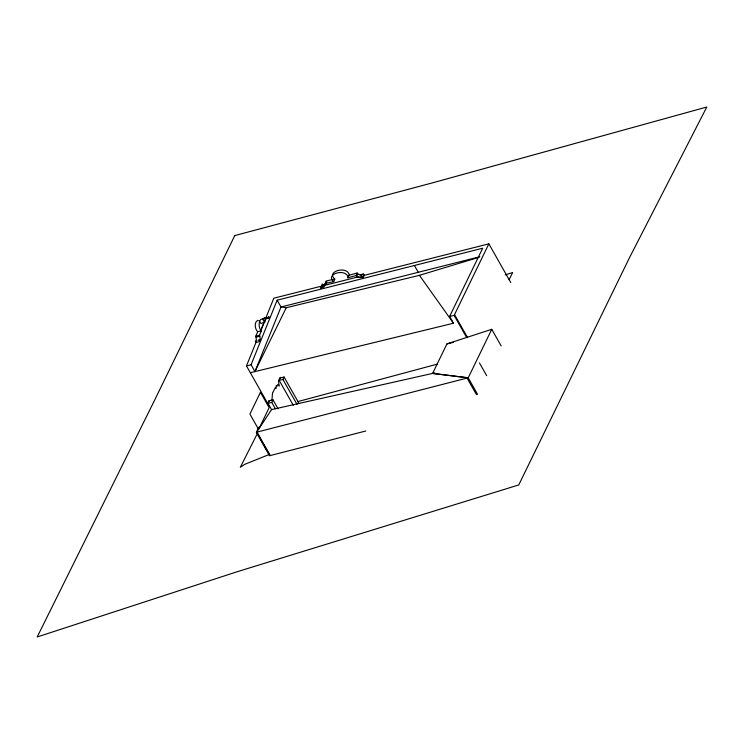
<?xml version="1.0" encoding="UTF-8"?>
<svg xmlns="http://www.w3.org/2000/svg" width="744" height="744" viewBox="0 0 744 744"><rect width="100%" height="100%" fill="white"/><g stroke="black" fill="none" stroke-linecap="round" stroke-linejoin="round"><path stroke-width="1.12" d="M272.583 393.12L275.141 387.857L276.071 388.452L276.219 385.615L277.01 386.303L277.707 384.527L279.316 386.034L278.423 381.086L280.256 377.301M271.951 399.891L272.49 393.316M268.603 317.772L268.445 316.628L268.975 316.702A1.079 0.484 74.2 0 1 269.254 317.177L269.384 317.697L265.571 318.851L260.586 331.238M264.511 318.283L265.162 317.855A1.079 0.484 74.2 0 1 265.32 318.06M258.001 340.417L259.907 339.85L260.205 338.678A2.92 1.311 74.2 0 0 259.777 336.893L259.479 335.191L261.535 330.587C256.699 327.992 259.972 312.582 264.678 322.301L260.865 323.454L258.977 320.562M250.328 372.725L453.468 323.231L449.618 316.423L482.689 248.226L277.149 300.195L251.063 364.793L246.478 365.918L268.733 405.238M251.1 364.7L254.922 371.6L281 307.002L277.149 300.195M264.678 322.301L266.492 317.428L262.688 318.572L263.134 319.325M269.384 317.697L265.654 318.627M246.478 365.918L256.466 341.198M260.8 330.448L264.278 321.854M265.143 319.706L273.82 298.204L322.068 286.012M322.236 285.938L321.138 288.467L320.711 288.002C320.171 284.906 323.287 288.356 324.207 286.682A3.478 2.669 23.9 0 0 324.524 285.008L324.803 284.664A0.995 0.763 23.9 0 1 325.454 284.496L326.811 282.023M322.571 287.324L323.659 284.803L325.305 284.152M325.109 283.492L326.197 280.972L334.809 279.084L333.721 281.613L325.109 283.492L325.714 284.552M356.078 275.522L356.674 276.554L357.771 274.024L357.167 272.992L356.078 275.522L347.839 277.791L349.262 274.769C347.113 265.515 325.723 271.327 334.809 279.084M356.674 276.554L359.901 277.54A1.562 1.2 23.9 0 0 361.017 277.41L361.817 275.671M364.067 275.429L362.979 277.949L364.16 274.927A1.274 0.977 23.9 0 0 363.946 274.49L363.277 274.052M260 336.056L256.196 337.209L255.676 336.344L257.731 331.74L261.535 330.587M365.778 430.999L269.914 455.644L256.643 432.199L271.569 409.609L267.989 403.285L269.244 400.709L273.011 399.863L278.107 408.856M293.285 405.294L279.139 380.296L280.311 377.887L284.087 377.041L298.79 403.034M258.828 427.14L256.308 432.348L269.533 455.728M267.989 403.285L271.765 402.439L273.011 399.863M279.139 380.296L282.915 379.449L284.087 377.041M449.618 316.423L454.147 315.409L488.855 243.846L510.747 282.543M491.756 329.294L468.218 377.822L432.617 373.414L446.93 343.905L491.756 329.294L501.149 345.904M254.922 371.6L286.245 307.737L419.43 275.327L478.838 257.368M256.745 434.756L240.321 467.269L244.832 464.293L269.254 454.472M509.101 279.632L512.7 272.499L505.232 274.917M362.979 277.949L363.072 277.456A1.274 0.977 23.9 0 0 362.849 277.019L361.491 276.424L360.803 276.703L361.082 277.354M347.839 277.791L348.164 277.298C346.016 268.035 324.626 273.848 333.721 281.613M357.771 274.024L359.185 274.462A4.083 2.902 22.9 0 0 360.998 275.02A1.562 1.2 23.9 0 0 361.937 274.964M255.676 336.344L259.479 335.191M348.936 275.271L357.167 272.992M297.563 401.658L437.602 364.048M256.643 432.199L467.083 378.073L476.486 394.683M324.31 285.445L359.092 276.656M363.574 275.522L488.855 243.846M479.824 256.736L281 307.002L286.245 307.737M446.93 343.905L453.254 342.361M271.569 409.609L434.849 372.911M256.196 337.209L255.983 338.036A2.92 1.311 74.2 0 1 256.41 339.841C256.234 340.929 254.411 340.473 256.02 342.593L259.833 341.44L259.238 339.497L259.907 339.85M257.954 320.329C253.881 321.65 254.829 329.406 257.731 331.74M432.617 373.414L468.218 377.822L477.62 394.432M359.017 274.378L360.998 275.01M363.323 274.062L361.891 274.183L361.975 274.657M419.43 275.327L453.468 323.231M323.659 284.803L322.143 284.059L321.808 285.473M266.492 317.428L267.003 318.274L268.305 318.255A1.293 0.577 74.2 0 0 268.612 317.772M454.538 314.6L467.632 337.748M454.147 315.409L466.562 337.358M479.434 362.895L486.66 375.673M414.408 265.496L418.258 272.295M282.915 379.449L297.051 404.438M271.765 402.439L275.345 408.763M269.635 401.621L268.854 400.811L267.673 403.257L268.928 406.308M257.024 432.106L270.286 455.561M325.323 284.171A3.478 2.669 23.9 0 0 325.621 282.478L325.9 282.134A0.995 0.763 23.9 0 1 326.188 281.995M234.769 235.578L155.254 398.886L37.2 636.976L237.15 571.736L518.754 484.949L629.489 257.675L706.8 107.024L432.589 182.838L234.769 235.578M260.437 392.321L249.91 414.036L258.614 429.418L269.142 407.703L260.437 392.321"/></g></svg>
